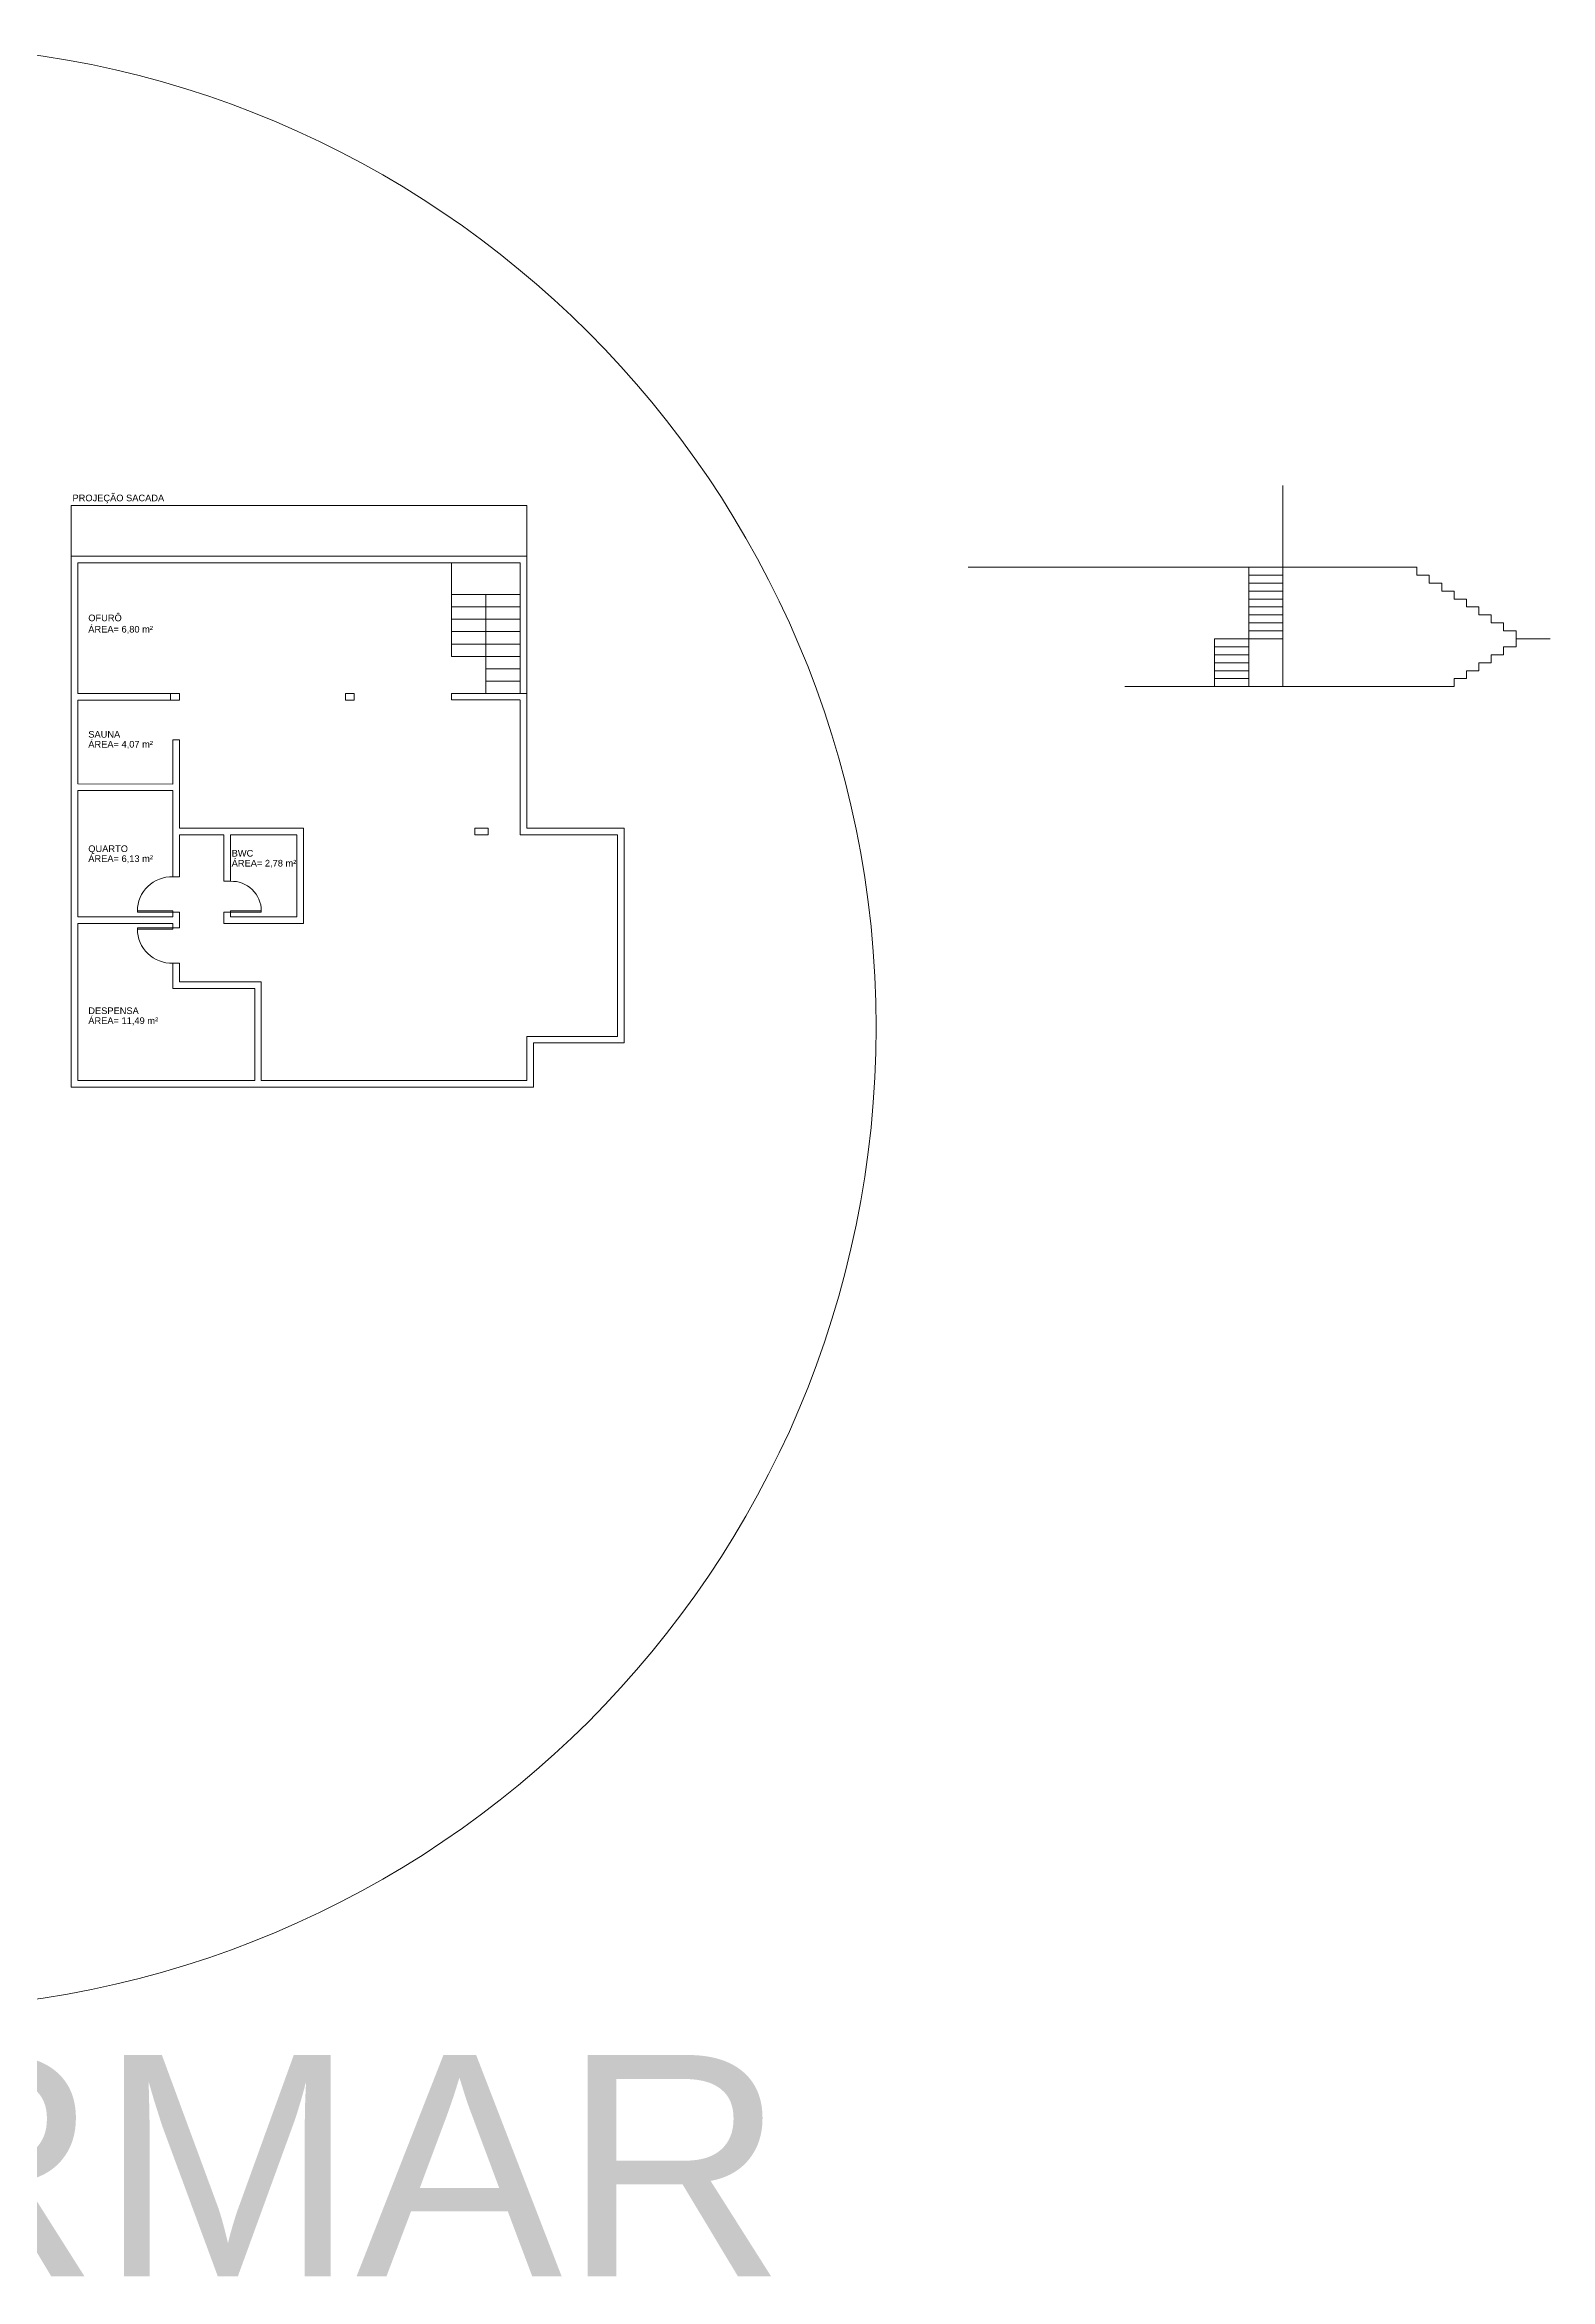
# Model space of a CAD drawing. Header units: millimetres. Extents: x 1206 to 2034, y 106 to 342.
# Drawn here: x 1672.4 to 1706.5, y 200.6 to 251.1 of the extents above; entities that cross this region are included whole.
import ezdxf

# ---------------------------------------------------------------- set-up
doc = ezdxf.new("R2010")
doc.units = ezdxf.units.MM
doc.linetypes.add('ACAD_ISO12W100', pattern=[21, 12, -3, 0, -3, 0, -3])
for name, color, linetype, lineweight in [('AR-ALVENARIA', 7, 'Continuous', 9), ('AR-ESQUADRIA', 4, 'Continuous', 5), ('AR-PENA_010', 10, 'Continuous', 9), ('AR-PROJEÇÂO_PAV. SUPERIOR', 30, 'ACAD_ISO12W100', 20), ('AR-TXT', 174, 'Continuous', 0), ('AR-TXT-AMBIENTE', 174, 'Continuous', 0), ('AR-TXT-ÁREA', 7, 'Continuous', 0)]:
    doc.layers.add(name, color=color, linetype=linetype, lineweight=lineweight)
doc.styles.add('1000_TXT 1', font='arial.ttf', dxfattribs={"height": 5})
doc.styles.add('75_TXT 3', font='arial.ttf', dxfattribs={"height": 0.15})

msp = doc.modelspace()

# ---------------------------------------------------------------- linework, layer by layer
at = {"layer": 'AR-ALVENARIA'}
for p, q in [((1700.4174, 241.1607), (1700.4174, 236.6176)), ((1673.0244, 233.0082), (1673.0244, 239.5657)), ((1683.3244, 239.5657), (1673.0244, 239.5657)), ((1683.3244, 233.4157), (1683.3244, 239.5657)), ((1683.1744, 239.4157), (1673.1744, 239.4157)), ((1673.1744, 239.4157), (1673.1744, 236.4607)), ((1681.6244, 239.4157), (1681.6244, 237.3007)), ((1683.1744, 236.4657), (1683.1744, 239.4157)), ((1693.304, 239.3176), (1700.4174, 239.3176)), ((1700.4174, 239.3176), (1699.6424, 239.3176)), ((1699.6424, 239.3176), (1699.6424, 236.6176)), ((1699.6424, 239.1376), (1700.4174, 239.1376)), ((1699.6424, 238.9576), (1700.4174, 238.9576)), ((1700.4174, 239.3176), (1703.4443, 239.3176)), ((1703.4443, 239.3176), (1703.4443, 239.1376)), ((1703.4443, 239.1376), (1703.7243, 239.1376)), ((1703.7243, 239.1376), (1703.7243, 238.9576)), ((1703.7243, 238.9576), (1704.0043, 238.9576)), ((1704.0043, 238.9576), (1704.0043, 238.7776)), ((1681.6244, 238.7007), (1682.3994, 238.7007)), ((1682.3994, 238.7007), (1683.1744, 238.7007)), ((1682.3994, 236.4607), (1682.3994, 238.7007)), ((1699.6424, 238.7776), (1700.4174, 238.7776)), ((1699.6424, 238.5976), (1700.4174, 238.5976)), ((1704.0043, 238.7776), (1704.2843, 238.7776)), ((1704.2843, 238.7776), (1704.2843, 238.5976)), ((1704.2843, 238.5976), (1704.5643, 238.5976)), ((1704.5643, 238.5976), (1704.5643, 238.4176)), ((1681.6244, 238.4207), (1682.3994, 238.4207)), ((1681.6244, 238.1407), (1682.3994, 238.1407)), ((1682.3994, 238.4207), (1683.1744, 238.4207)), ((1682.3994, 238.1407), (1683.1744, 238.1407)), ((1699.6424, 238.4176), (1700.4174, 238.4176)), ((1699.6424, 238.2376), (1700.4174, 238.2376)), ((1699.6424, 238.0576), (1700.4174, 238.0576)), ((1704.5643, 238.4176), (1704.8443, 238.4176)), ((1704.8443, 238.4176), (1704.8443, 238.2376)), ((1704.8443, 238.2376), (1705.1243, 238.2376)), ((1705.1243, 238.2376), (1705.1243, 238.0576)), ((1705.1243, 238.0576), (1705.4043, 238.0576)), ((1705.4043, 238.0576), (1705.4043, 237.8776)), ((1681.6244, 237.8607), (1682.3994, 237.8607)), ((1681.6244, 237.5807), (1682.3994, 237.5807)), ((1682.3994, 237.8607), (1683.1744, 237.8607)), ((1682.3994, 237.5807), (1683.1744, 237.5807)), ((1698.8674, 237.6976), (1699.6424, 237.6976)), ((1698.8674, 237.6976), (1698.8674, 236.6176)), ((1698.8674, 237.5176), (1699.6424, 237.5176)), ((1699.6424, 237.8776), (1700.4174, 237.8776)), ((1699.6424, 237.6976), (1700.4174, 237.6976)), ((1705.4043, 237.8776), (1705.6843, 237.8776)), ((1705.6843, 237.5176), (1705.4043, 237.5176)), ((1705.4043, 237.5176), (1705.4043, 237.3376)), ((1705.6843, 237.8776), (1705.6843, 237.6976)), ((1705.6843, 237.6976), (1706.4593, 237.6976)), ((1705.6843, 237.6976), (1705.6843, 237.5176)), ((1681.6244, 237.3007), (1682.3994, 237.3007)), ((1682.3994, 237.3007), (1683.1744, 237.3007)), ((1682.3994, 237.0207), (1683.1744, 237.0207)), ((1698.8674, 237.3376), (1699.6424, 237.3376)), ((1698.8674, 237.1576), (1699.6424, 237.1576)), ((1698.8674, 236.9776), (1699.6424, 236.9776)), ((1704.8443, 236.9776), (1704.5643, 236.9776)), ((1704.5643, 236.9776), (1704.5643, 236.7976)), ((1705.1243, 237.1576), (1704.8443, 237.1576)), ((1704.8443, 237.1576), (1704.8443, 236.9776)), ((1705.4043, 237.3376), (1705.1243, 237.3376)), ((1705.1243, 237.3376), (1705.1243, 237.1576)), ((1675.2744, 236.4607), (1673.1744, 236.4607)), ((1675.4744, 236.4607), (1675.2744, 236.4607)), ((1675.2744, 236.4607), (1675.2744, 236.3107)), ((1675.4744, 236.3107), (1675.4744, 236.4607)), ((1679.4244, 236.4607), (1679.2244, 236.4607)), ((1679.2244, 236.4607), (1679.2244, 236.3107)), ((1679.4244, 236.3107), (1679.4244, 236.4607)), ((1683.3244, 236.4607), (1681.6244, 236.4607)), ((1681.6244, 236.4607), (1681.6244, 236.3157)), ((1683.1744, 236.7407), (1682.3994, 236.7407)), ((1683.3244, 233.4157), (1683.3244, 236.4607)), ((1696.8447, 236.6176), (1701.3851, 236.6176)), ((1698.8674, 236.7976), (1699.6424, 236.7976)), ((1701.3851, 236.6176), (1704.2843, 236.6176)), ((1704.5643, 236.7976), (1704.2843, 236.7976)), ((1704.2843, 236.7976), (1704.2843, 236.6176)), ((1673.1744, 236.3107), (1673.1744, 234.4207)), ((1675.2744, 236.3107), (1673.1744, 236.3107)), ((1675.2744, 236.3107), (1675.4744, 236.3107)), ((1679.2244, 236.3107), (1679.4244, 236.3107)), ((1681.6244, 236.3157), (1683.1744, 236.3157)), ((1683.1744, 233.2657), (1683.1744, 236.3107)), ((1675.3244, 235.4107), (1675.3244, 234.4157)), ((1675.4744, 235.4107), (1675.3244, 235.4107)), ((1675.4744, 235.4107), (1675.4744, 233.4157)), ((1673.0244, 234.4157), (1673.0244, 227.5607)), ((1673.1744, 234.4207), (1675.3244, 234.4157)), ((1673.1744, 234.2657), (1673.1744, 231.4157)), ((1675.3244, 234.2657), (1673.1744, 234.2657)), ((1675.3244, 232.3157), (1675.3244, 234.2657)), ((1678.2744, 233.4157), (1675.4744, 233.4157)), ((1678.2744, 233.4157), (1678.2744, 231.2657)), ((1682.4494, 233.4157), (1682.1494, 233.4157)), ((1682.1494, 233.4157), (1682.1494, 233.2657)), ((1682.4494, 233.4157), (1682.4494, 233.2657)), ((1685.5244, 233.4157), (1683.3244, 233.4157)), ((1685.5244, 228.5607), (1685.5244, 233.4157)), ((1675.4744, 232.3157), (1675.4744, 233.2657)), ((1675.4744, 233.2657), (1676.4744, 233.2657)), ((1676.4744, 232.2157), (1676.4744, 233.2657)), ((1676.6244, 232.2157), (1676.6244, 233.2657)), ((1676.6244, 233.2657), (1678.1244, 233.2657)), ((1678.1244, 233.2657), (1678.1244, 231.4157)), ((1682.4494, 233.2657), (1682.1494, 233.2657)), ((1685.3744, 233.2657), (1683.1744, 233.2657)), ((1685.3744, 228.7107), (1685.3744, 233.2657)), ((1675.4744, 232.3157), (1675.3244, 232.3157)), ((1676.4744, 232.2157), (1676.6244, 232.2157)), ((1673.1744, 231.4157), (1674.5618, 231.4157)), ((1673.1744, 231.4157), (1675.3244, 231.4157)), ((1675.3244, 231.4157), (1675.3244, 231.5157)), ((1675.3244, 231.5157), (1675.4744, 231.5157)), ((1675.4744, 231.4157), (1675.4744, 231.5157)), ((1675.4744, 231.5157), (1675.4744, 231.1657)), ((1676.4744, 231.2657), (1676.4744, 231.5157)), ((1676.6244, 231.5157), (1676.4744, 231.5157)), ((1676.6244, 231.4157), (1676.6244, 231.5157)), ((1676.6244, 231.4157), (1676.6244, 231.5157)), ((1678.1244, 231.4157), (1676.6244, 231.4157)), ((1673.1744, 231.2657), (1673.1744, 227.7107)), ((1675.3244, 231.2657), (1673.1744, 231.2657)), ((1675.3244, 231.2657), (1675.3244, 231.1657)), ((1675.3244, 231.1657), (1675.4744, 231.1657)), ((1678.2744, 231.2657), (1676.4744, 231.2657)), ((1675.3244, 230.3657), (1675.3244, 229.7907)), ((1675.3244, 230.3657), (1675.4744, 230.3657)), ((1675.4744, 230.3657), (1675.4744, 229.9407)), ((1675.4744, 229.9407), (1677.3244, 229.9407)), ((1677.3244, 229.9407), (1677.3244, 227.7107)), ((1675.3244, 229.7907), (1677.1744, 229.7907)), ((1677.1744, 229.7907), (1677.1744, 227.7107)), ((1683.3244, 228.7107), (1685.3744, 228.7107)), ((1683.3244, 228.7107), (1683.3244, 227.7107)), ((1683.4744, 228.5607), (1685.5244, 228.5607)), ((1683.4744, 228.5607), (1683.4744, 227.5607)), ((1673.0244, 227.5607), (1683.4744, 227.5607)), ((1673.1744, 227.7107), (1677.1744, 227.7107)), ((1677.3244, 227.7107), (1683.3244, 227.7107))]:
    msp.add_line(p, q, dxfattribs=at)
at = {"layer": 'AR-ESQUADRIA'}
for points in [[(1674.5244, 231.5457), (1674.5244, 231.5157), (1675.3244, 231.5157), (1675.3244, 231.5457)], [(1676.6244, 231.5457), (1677.3244, 231.5457), (1677.3244, 231.5157), (1676.6244, 231.5157)], [(1674.5244, 231.1357), (1674.5244, 231.1657), (1675.3244, 231.1657), (1675.3244, 231.1357)]]:
    msp.add_lwpolyline(points, close=True, dxfattribs=at)
for centre, radius, start, end in [((1675.2949, 231.5457), 0.7706, 87.81062, 180), ((1676.6537, 231.5457), 0.6706, 0, 92.5089), ((1675.2949, 231.1357), 0.7706, 180, 272.18938)]:
    msp.add_arc(centre, radius, start, end, dxfattribs=at)
at = {"layer": 'AR-PENA_010'}
msp.add_circle((1669.0128, 228.9208), 22.2086, dxfattribs=at)
at = {"layer": 'AR-PROJEÇÂO_PAV. SUPERIOR'}
for p, q in [((1673.0244, 240.7107), (1683.3244, 240.7107)), ((1673.0244, 239.5657), (1673.0244, 240.7107)), ((1683.3244, 239.5657), (1683.3244, 240.7107))]:
    msp.add_line(p, q, dxfattribs=at)

# ---------------------------------------------------------------- texts
at = {"layer": 'AR-PROJEÇÂO_PAV. SUPERIOR', "insert": (1673.0562, 240.9572), "char_height": 0.15, "attachment_point": 1, "style": '75_TXT 3'}
msp.add_mtext_dynamic_manual_height_columns('PROJEÇÃO SACADA', width=14.364558, gutter_width=10, heights=[0], dxfattribs=at)
at = {"layer": 'AR-TXT', "insert": (1649.2036, 205.6821), "char_height": 5, "width": 50.80926, "attachment_point": 1, "style": '1000_TXT 1'}
msp.add_mtext('REFORMAR', dxfattribs=at)
at = {"layer": 'AR-TXT-AMBIENTE', "char_height": 0.15, "attachment_point": 1, "style": '75_TXT 3'}
for s, insert in [('\\pxt7;OFURÔ', (1673.4133, 238.2458)), ('\\pxt7;SAUNA', (1673.4133, 235.6133)), ('\\pxt7;QUARTO', (1673.4133, 233.0276)), ('\\pxt7;BWC', (1676.6539, 232.9248)), ('\\pxt7;DESPENSA', (1673.4133, 229.3644))]:
    msp.add_mtext_dynamic_manual_height_columns(s, width=14.364558, gutter_width=10, heights=[0], dxfattribs=dict(at, insert=insert))
at = {"layer": 'AR-TXT-ÁREA', "char_height": 0.15, "attachment_point": 1, "style": '75_TXT 3'}
for s, insert in [('ÁREA= 6,80 m²', (1673.4133, 237.9899)), ('ÁREA= 4,07 m²', (1673.4133, 235.389)), ('ÁREA= 6,13 m²', (1673.4133, 232.8033)), ('ÁREA= 2,78 m²', (1676.6539, 232.7004)), ('ÁREA= 11,49 m²', (1673.4133, 229.1401))]:
    msp.add_mtext_dynamic_manual_height_columns(s, width=14.364558, gutter_width=10, heights=[0], dxfattribs=dict(at, insert=insert))

doc.saveas('drawing.dxf')
